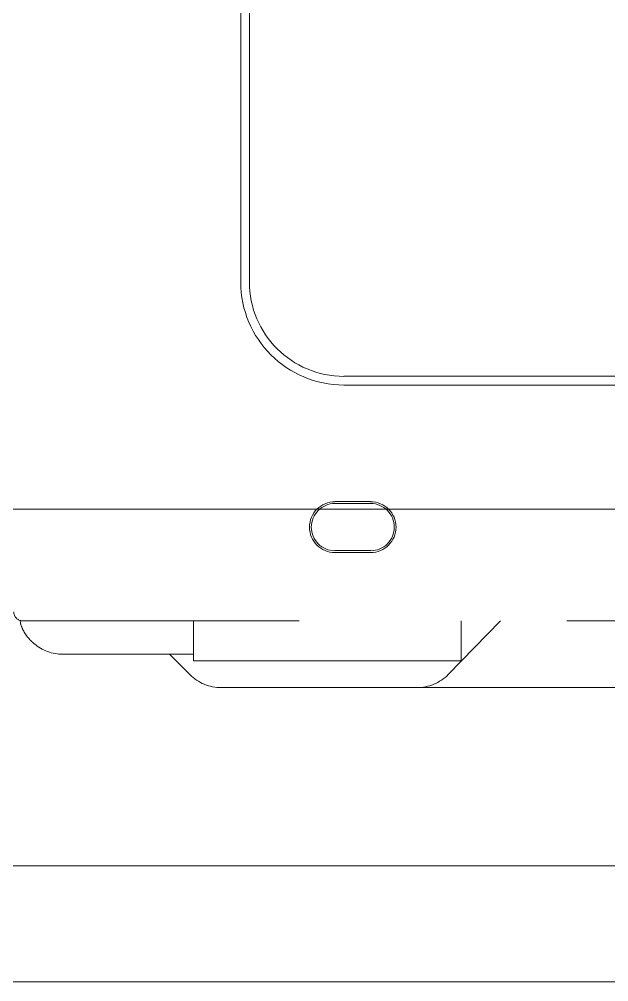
# Model space of a CAD drawing. Units: millimetres at full size, sheet at 1:30. Extents: x -17796 to 21385, y -23279 to 7734.
# Drawn here: x -5016.3 to -4950.3, y -2876.6 to -2768.6 of the extents above; entities that cross this region are included whole.
import ezdxf

# ---------------------------------------------------------------- set-up
doc = ezdxf.new("R2010")
doc.units = ezdxf.units.MM
doc.header["$LTSCALE"] = 30
doc.linetypes.add('DASHED2', pattern=[3, 2, -1])
doc.linetypes.add('USER9', pattern=[2.3, 2, -0.1, 0.1, -0.1])
for name, color, linetype, lineweight in [('0-C_0_4P', 4, 'Continuous', 18), ('1-F_衛生陶器・住設', 2, 'USER9', 18), ('3-B_仕上線（タイル・', 7, 'Continuous', 18), ('7-C_B2', 1, 'Continuous', 18), ('E-8_緑点線', 7, 'DASHED2', 9)]:
    doc.layers.add(name, color=color, linetype=linetype, lineweight=lineweight)

# ---------------------------------------------------------------- blocks, each defined once
blk = doc.blocks.new('1')
at = {"layer": 'E-8_緑点線'}
for p, q in [((42.85, -98.27), (42.85, 330.73)), ((43.83, -98.27), (43.83, 330.73)), ((54.41, -108.85), (138.21, -108.85)), ((54.41, -109.83), (138.21, -109.83)), ((57.41, -122.91), (53.41, -122.91)), ((57.41, -123.12), (53.41, -123.12)), ((57.41, -128.41), (53.41, -128.41)), ((57.41, -128.62), (53.41, -128.62)), ((679.41, -136.27), (18.22, -136.27)), ((37.56, -136.27), (37.56, -140.77)), ((66.11, -142.3), (71.96, -136.27)), ((67.56, -140.77), (67.56, -136.27)), ((22.91, -140.02), (37.56, -140.02)), ((37.15, -142.3), (34.89, -140.04)), ((37.56, -140.77), (67.56, -140.77)), ((40.69, -143.77), (171.35, -143.77))]:
    blk.add_line(p, q, dxfattribs=at)
for centre, radius, start, end in [((54.41, -98.27), 11.56, 180, 270), ((54.41, -98.27), 10.59, 180, 270), ((53.41, -125.77), 2.85, 90, 270), ((57.41, -125.77), 2.85, 270, 90), ((53.41, -125.77), 2.65, 90, 270), ((57.41, -125.77), 2.65, 270, 90), ((18.41, -135.27), 1, 180, 270), ((20.4, -136.11), 2.27, 182.8673, 208.6841), ((22.9, -135.01), 5, 206.0305, 230.1638), ((22.9, -135.07), 4.95, 229.779, 270.1803), ((40.68, -138.77), 5, 225, 270.0295), ((62.58, -138.77), 5, 269.9968, 314.9529)]:
    blk.add_arc(centre, radius, start, end, dxfattribs=at)

msp = doc.modelspace()

# ---------------------------------------------------------------- linework, layer by layer
at = {"layer": '0-C_0_4P'}
for p, q in [((-3664.12, -2823.6), (-6229.12, -2823.6)), ((-3664.12, -2863.6), (-6241.62, -2863.6))]:
    msp.add_line(p, q, dxfattribs=at)
at = {"layer": '1-F_衛生陶器・住設'}
msp.add_line((-7005.42, -2863.6), (1844.09, -2863.6), dxfattribs=at)
at = {"layer": '3-B_仕上線（タイル・', "color": 6}
for p, q in [((-5011.43, -2823.6), (-5013.93, -2823.6)), ((-5199.16, -2863.6), (-4621.27, -2863.6)), ((-5011.43, -2863.6), (-5013.93, -2863.6))]:
    msp.add_line(p, q, dxfattribs=at)
at = {"layer": '7-C_B2'}
msp.add_line((-3670.12, -2876.6), (-6241.62, -2876.6), dxfattribs=at)

# ---------------------------------------------------------------- block references
at = {"layer": 'E-8_緑点線'}
msp.add_blockref('1', (-5034.35, -2699.84), dxfattribs=at)

doc.saveas('drawing.dxf')
